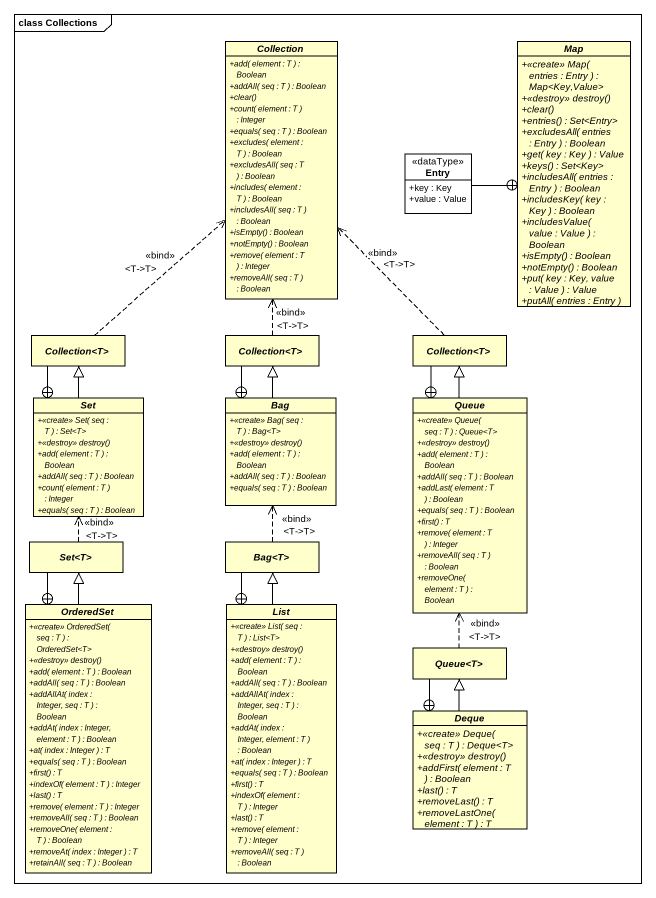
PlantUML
@startuml
mainframe class Collections
hide circle
hide empty members
skinparam classAttributeIconSize 0
abstract class Collection {
  {abstract} +add( element : T ) : Boolean
  {abstract} +addAll( seq : T ) : Boolean
  {abstract} +clear()
  {abstract} +count( element : T ) : Integer
  {abstract} +equals( seq : T ) : Boolean
  {abstract} +excludes( element : T ) : Boolean
  {abstract} +excludesAll( seq : T ) : Boolean
  {abstract} +includes( element : T ) : Boolean
  {abstract} +includesAll( seq : T ) : Boolean
  {abstract} +isEmpty() : Boolean
  {abstract} +notEmpty() : Boolean
  {abstract} +remove( element : T ) : Integer
  {abstract} +removeAll( seq : T ) : Boolean
}
abstract class "Map" as Map_ {
  {abstract} +<<create>> Map( entries : Entry ) : Map<Key,Value>
  {abstract} +<<destroy>> destroy()
  {abstract} +clear()
  {abstract} +entries() : Set<Entry>
  {abstract} +excludesAll( entries : Entry ) : Boolean
  {abstract} +get( key : Key ) : Value
  {abstract} +keys() : Set<Key>
  {abstract} +includesAll( entries : Entry ) : Boolean
  {abstract} +includesKey( key : Key ) : Boolean
  {abstract} +includesValue( value : Value ) : Boolean
  {abstract} +isEmpty() : Boolean
  {abstract} +notEmpty() : Boolean
  {abstract} +put( key : Key, value : Value ) : Value
  {abstract} +putAll( entries : Entry )
}
class Entry <<dataType>> #FFFFFF {
  +key : Key
  +value : Value
}
abstract class "Collection<T>" as Collection_T
abstract class "Collection<T>" as Collection_T_2
abstract class "Collection<T>" as Collection_T_3
abstract class "Set" as Set_ {
  {abstract} +<<create>> Set( seq : T ) : Set<T>
  {abstract} +<<destroy>> destroy()
  {abstract} +add( element : T ) : Boolean
  {abstract} +addAll( seq : T ) : Boolean
  {abstract} +count( element : T ) : Integer
  {abstract} +equals( seq : T ) : Boolean
}
abstract class Bag {
  {abstract} +<<create>> Bag( seq : T ) : Bag<T>
  {abstract} +<<destroy>> destroy()
  {abstract} +add( element : T ) : Boolean
  {abstract} +addAll( seq : T ) : Boolean
  {abstract} +equals( seq : T ) : Boolean
}
abstract class "Queue" as Queue_ {
  {abstract} +<<create>> Queue( seq : T ) : Queue<T>
  {abstract} +<<destroy>> destroy()
  {abstract} +add( element : T ) : Boolean
  {abstract} +addAll( seq : T ) : Boolean
  {abstract} +addLast( element : T ) : Boolean
  {abstract} +equals( seq : T ) : Boolean
  {abstract} +first() : T
  {abstract} +remove( element : T ) : Integer
  {abstract} +removeAll( seq : T ) : Boolean
  {abstract} +removeOne( element : T ) : Boolean
}
abstract class "Set<T>" as Set_T
abstract class "Bag<T>" as Bag_T
abstract class OrderedSet {
  {abstract} +<<create>> OrderedSet( seq : T ) : OrderedSet<T>
  {abstract} +<<destroy>> destroy()
  {abstract} +add( element : T ) : Boolean
  {abstract} +addAll( seq : T ) : Boolean
  {abstract} +addAllAt( index : Integer, seq : T ) : Boolean
  {abstract} +addAt( index : Integer, element : T ) : Boolean
  {abstract} +at( index : Integer ) : T
  {abstract} +equals( seq : T ) : Boolean
  {abstract} +first() : T
  {abstract} +indexOf( element : T ) : Integer
  {abstract} +last() : T
  {abstract} +remove( element : T ) : Integer
  {abstract} +removeAll( seq : T ) : Boolean
  {abstract} +removeOne( element : T ) : Boolean
  {abstract} +removeAt( index : Integer ) : T
  {abstract} +retainAll( seq : T ) : Boolean
}
abstract class List {
  {abstract} +<<create>> List( seq : T ) : List<T>
  {abstract} +<<destroy>> destroy()
  {abstract} +add( element : T ) : Boolean
  {abstract} +addAll( seq : T ) : Boolean
  {abstract} +addAllAt( index : Integer, seq : T ) : Boolean
  {abstract} +addAt( index : Integer, element : T ) : Boolean
  {abstract} +at( index : Integer ) : T
  {abstract} +equals( seq : T ) : Boolean
  {abstract} +first() : T
  {abstract} +indexOf( element : T ) : Integer
  {abstract} +last() : T
  {abstract} +remove( element : T ) : Integer
  {abstract} +removeAll( seq : T ) : Boolean
}
abstract class "Queue<T>" as Queue_T
abstract class Deque {
  {abstract} +<<create>> Deque( seq : T ) : Deque<T>
  {abstract} +<<destroy>> destroy()
  {abstract} +addFirst( element : T ) : Boolean
  {abstract} +last() : T
  {abstract} +removeLast() : T
  {abstract} +removeLastOne( element : T ) : T
}
Entry -right-+ Map_
Collection_T .up.> Collection : <<bind>>\n<T->T>
Collection_T --+ Set_
Collection_T_2 .up.> Collection : <<bind>>\n<T->T>
Collection_T_2 --+ Bag
Collection_T_3 .up.> Collection : <<bind>>\n<T->T>
Collection_T_3 --+ Queue_
Set_ -up-|> Collection_T
Bag -up-|> Collection_T_2
Queue_ -up-|> Collection_T_3
Set_T .up.> Set_ : <<bind>>\n<T->T>
Set_T --+ OrderedSet
Bag_T .up.> Bag : <<bind>>\n<T->T>
Bag_T --+ List
OrderedSet -up-|> Set_T
List -up-|> Bag_T
Queue_T .up.> Queue_ : <<bind>>\n<T->T>
Queue_T --+ Deque
Deque -up-|> Queue_T
@enduml
